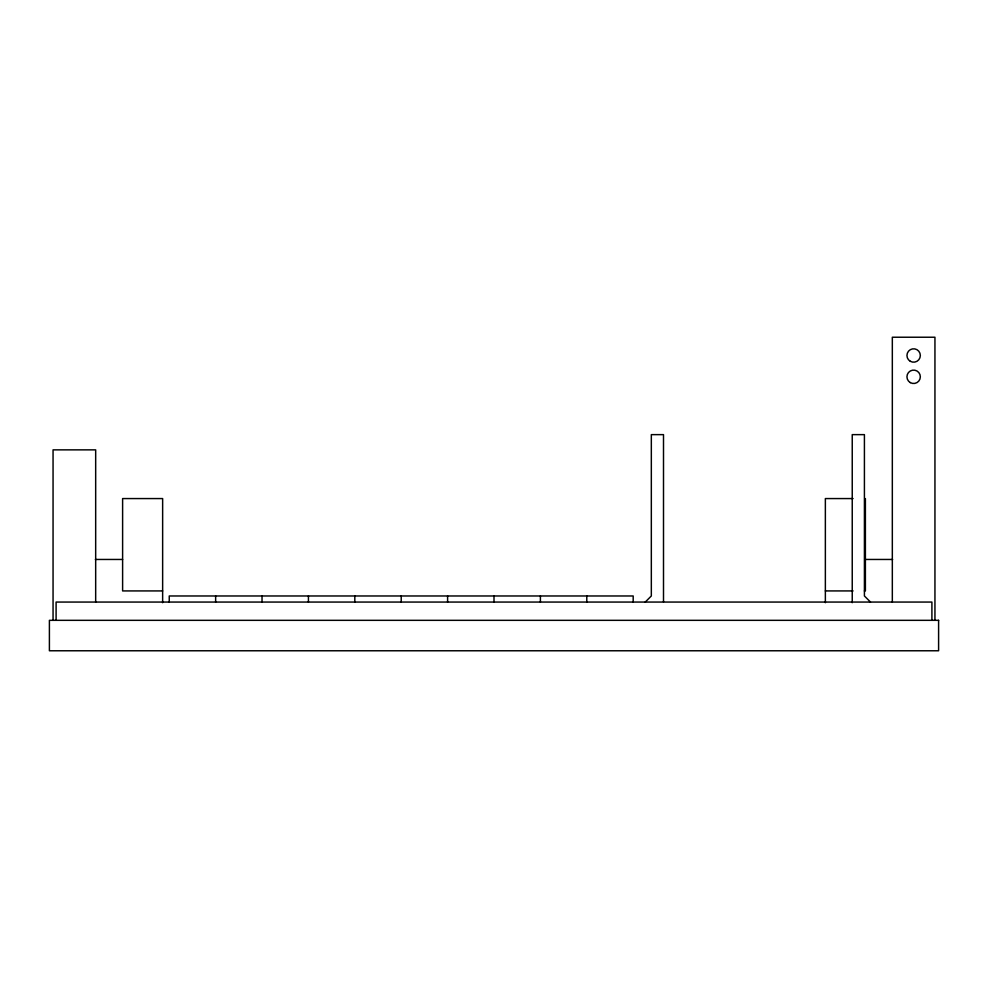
<?xml version="1.0" encoding="UTF-8"?>
<svg xmlns="http://www.w3.org/2000/svg" width="988" height="988" viewBox="0 0 988 988"><rect width="100%" height="100%" fill="white"/><g stroke="black" fill="none" stroke-linecap="round" stroke-linejoin="round"><path stroke-width="1.48" d="M645.238 602.062L651.327 595.974L651.327 434.634L663.504 434.634L663.504 601.914M853.076 498.57L825.363 498.57L825.363 602.692M95.391 559.455L122.611 559.455M865.389 559.455L892.609 559.455M162.637 590.923L122.611 590.923L122.611 498.57L162.637 498.57L162.637 602.692M825.363 590.923L853.076 590.923M864.414 590.923L865.389 590.923L865.389 498.57M870.502 602.062L864.414 595.974L864.414 434.634L852.236 434.634L852.236 602.692M934.944 620.328L934.944 337.229L892.325 337.229L892.325 602.062M931.906 620.328L931.906 602.062L56.094 602.062L56.094 620.328M633.185 602.062L633.185 595.974L169.244 595.974L169.244 602.062M586.786 595.974L586.786 602.062M540.399 595.974L540.399 602.062M494 595.974L494 602.062M447.601 595.974L447.601 602.062M401.214 595.974L401.214 602.062M354.816 595.974L354.816 602.062M308.429 595.974L308.429 602.062M262.03 595.974L262.03 602.062M215.643 595.974L215.643 602.062M95.675 602.062L95.675 449.861L53.056 449.861L53.056 620.328M938.6 620.328L49.4 620.328L49.4 650.771L938.6 650.771L938.6 620.328M910.294 361.287A6.694 6.694 0 0 0 920.334 355.495A6.694 6.694 0 0 0 910.294 349.69A6.694 6.694 0 0 0 910.294 361.287M910.294 382.603A6.694 6.694 0 0 0 920.334 376.799A6.694 6.694 0 0 0 910.294 370.994A6.694 6.694 0 0 0 910.294 382.603"/></g></svg>
